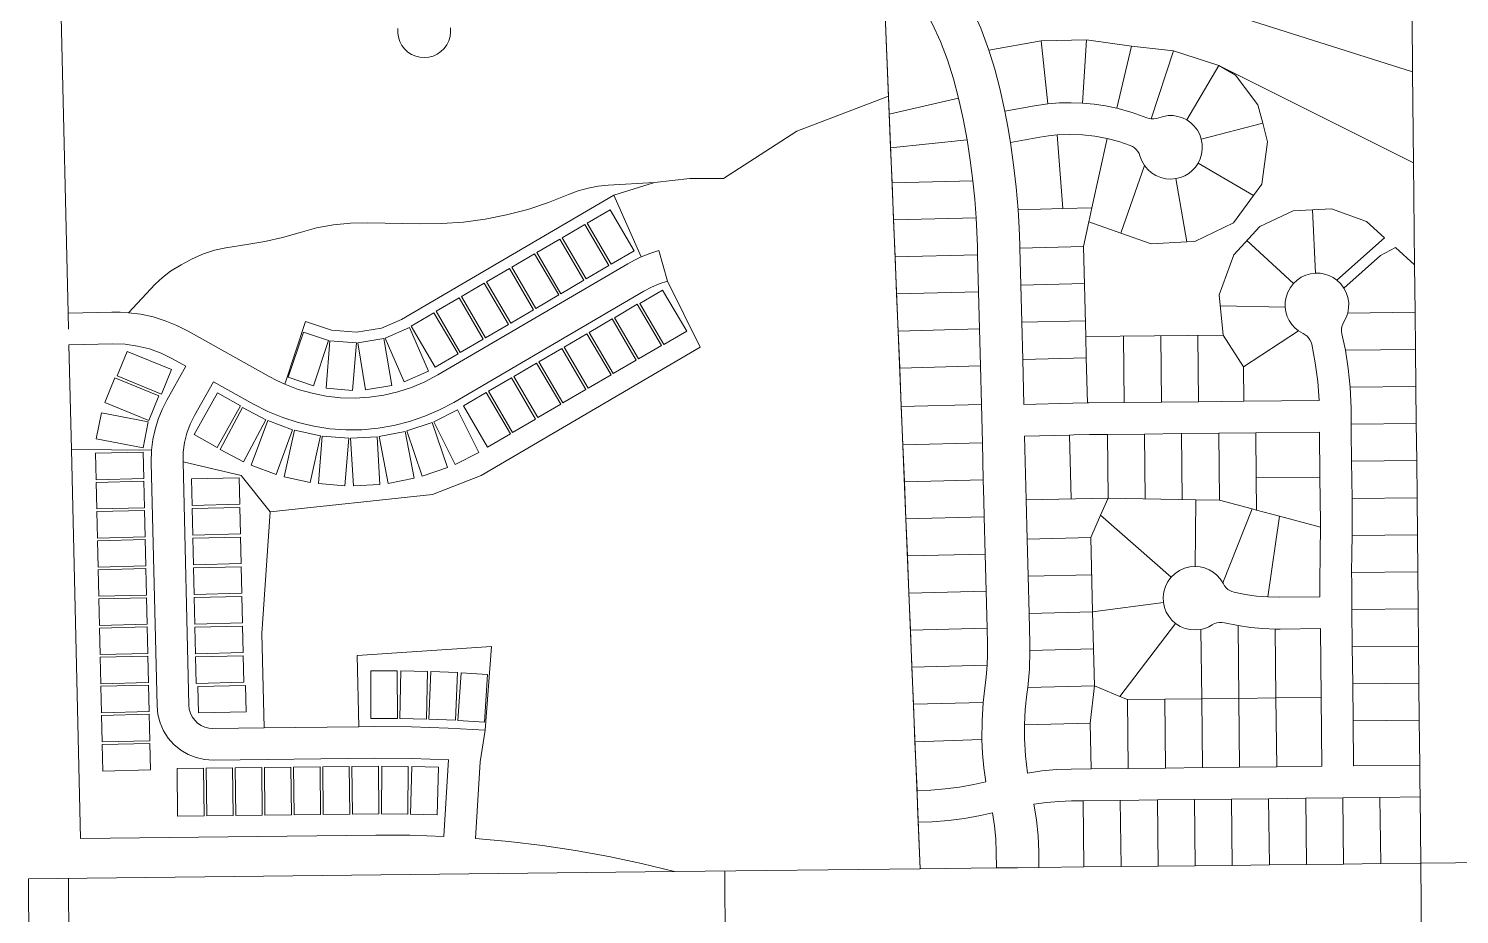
# Model space of a CAD drawing. Header units: feet. Extents: x 865220 to 2841409, y -2240498 to 948907.
# Drawn here: x 2828262 to 2830961, y 941881 to 943553 of the extents above; entities that cross this region are included whole.
import ezdxf

# ---------------------------------------------------------------- set-up
doc = ezdxf.new("R2010")
doc.units = ezdxf.units.FT
doc.header["$LTSCALE"] = 0.015
doc.header["$MEASUREMENT"] = 0
doc.layers.add('Dakota County Parcels', color=7, linetype='Continuous')

msp = doc.modelspace()

# ---------------------------------------------------------------- linework, layer by layer
at = {"layer": 'Dakota County Parcels', "lineweight": 5}
for p, q in [((2830873.3, 943471.4), (2830341.1, 943640.4)), ((2829885.8, 943391.9), (2829877.5, 943594.5)), ((2829884.4, 943425.6), (2829877.5, 943594.5)), ((2828323.5, 943575.8), (2828336.8, 943016)), ((2830872.2, 943574.1), (2830873.3, 943471.4)), ((2830172.2, 943530.3), (2830074, 943512.7)), ((2830258.1, 943532.3), (2830172.2, 943530.3)), ((2830172.2, 943530.3), (2830185.3, 943411)), ((2830258.1, 943532.3), (2830250.7, 943412.6)), ((2830343.1, 943519.8), (2830258.1, 943532.3)), ((2830343.1, 943519.8), (2830315.5, 943403)), ((2830422.4, 943511.3), (2830343.1, 943519.8)), ((2830422.4, 943511.3), (2830380.2, 943382.9)), ((2830507.9, 943483.6), (2830422.4, 943511.3)), ((2830507.9, 943483.6), (2830447, 943380.7)), ((2830539.4, 943465), (2830507.9, 943483.6)), ((2830875.1, 943299.7), (2830507.9, 943483.6)), ((2830581.3, 943409.6), (2830539.4, 943465)), ((2830873.3, 943471.4), (2830875.1, 943299.7)), ((2830103.9, 943397.3), (2830094.7, 943440.1)), ((2829944.2, 941967.4), (2829884.4, 943425.6)), ((2829885.8, 943391.9), (2830016.7, 943422.2)), ((2830103.9, 943397.3), (2830159.6, 943407.3)), ((2830185.3, 943411), (2830159.6, 943407.3)), ((2830590.4, 943374.6), (2830581.3, 943409.6)), ((2829888.4, 943328), (2829885.8, 943391.9)), ((2830109.5, 943367.8), (2830103.9, 943397.3)), ((2829573.4, 943270), (2829711.5, 943359.9)), ((2830114.4, 943338.3), (2830109.5, 943367.8)), ((2830213.3, 943213.4), (2830202.8, 943352.4)), ((2830590.4, 943374.6), (2830474.6, 943344.3)), ((2830599.6, 943339.6), (2830590.4, 943374.6)), ((2829888.4, 943328), (2830032.6, 943343.2)), ((2829891.1, 943262.2), (2829888.4, 943328)), ((2830114.4, 943338.3), (2830170.2, 943348.2)), ((2830268.2, 943214.8), (2830297, 943345.7)), ((2830588.7, 943259.3), (2830599.6, 943339.6)), ((2830573.3, 943238.2), (2830468.4, 943299)), ((2830875.1, 943299.7), (2830877.1, 943107.5)), ((2830322.7, 943167.2), (2830367.4, 943294.7)), ((2829355.6, 943257.8), (2829443, 943262.8)), ((2829366.4, 943238.8), (2829443, 943262.8)), ((2829443, 943262.8), (2829509.6, 943270)), ((2829509.6, 943270), (2829573.4, 943270)), ((2829891.1, 943262.2), (2830043.6, 943266.1)), ((2829894, 943192.3), (2829891.1, 943262.2)), ((2830447, 943150.7), (2830426.6, 943270)), ((2830573.3, 943238.2), (2830588.7, 943259.3)), ((2828965.7, 943004.4), (2829366.4, 943238.8)), ((2829417.9, 943122.3), (2829366.4, 943238.8)), ((2830535.4, 943186.3), (2830573.3, 943238.2)), ((2829316, 943186.1), (2829359.2, 943211.4)), ((2829359.2, 943211.4), (2829404.6, 943133.7)), ((2829894, 943192.3), (2830049.8, 943196.2)), ((2829896.8, 943122.3), (2829894, 943192.3)), ((2830052.2, 943142.5), (2830049.8, 943196.2)), ((2830128.9, 943211.3), (2830213.3, 943213.4)), ((2830213.3, 943213.4), (2830268.2, 943214.8)), ((2830268.2, 943214.8), (2830262.4, 943188.3)), ((2830584.8, 943179.7), (2830648.2, 943209.4)), ((2830648.2, 943209.4), (2830720.5, 943212.9)), ((2830684.3, 943211.1), (2830690, 943091.5)), ((2830720.5, 943212.9), (2830786.4, 943189.3)), ((2830786.4, 943189.3), (2830820.4, 943158.6)), ((2828901.7, 943186.6), (2829000.7, 943184.6)), ((2829268.6, 943158.4), (2829311.7, 943183.6)), ((2829311.7, 943183.6), (2829357.1, 943105.9)), ((2829316, 943186.1), (2829361.5, 943108.5)), ((2830262.4, 943188.3), (2830252.2, 943141.9)), ((2830262.4, 943188.3), (2830322.7, 943167.2)), ((2830322.7, 943167.2), (2830379.9, 943147.1)), ((2830462.2, 943151.5), (2830535.4, 943186.3)), ((2830535.9, 943126.4), (2830584.8, 943179.7)), ((2828634, 943139.3), (2828674.1, 943145.4)), ((2829221.1, 943130.6), (2829264.2, 943155.9)), ((2829264.2, 943155.9), (2829309.7, 943078.2)), ((2829268.6, 943158.4), (2829314, 943080.7)), ((2830052.6, 943126.3), (2830052.2, 943142.5)), ((2830132.3, 943138.8), (2830132.1, 943144.5)), ((2830252.2, 943141.9), (2830132.3, 943138.8)), ((2830134, 943068.9), (2830132.3, 943138.8)), ((2830252.2, 943141.9), (2830256.5, 942971.8)), ((2830379.9, 943147.1), (2830447, 943150.7)), ((2830447, 943150.7), (2830462.2, 943151.5)), ((2830560.4, 943153.1), (2830648.6, 943072.2)), ((2830820.4, 943158.6), (2830730.4, 943078.4)), ((2830840.9, 943140.1), (2830812.8, 943125.1)), ((2830877.1, 943107.5), (2830840.9, 943140.1)), ((2829033.9, 942899.5), (2829392.4, 943109.2)), ((2829173.6, 943102.9), (2829216.8, 943128.1)), ((2829216.8, 943128.1), (2829262.2, 943050.4)), ((2829221.1, 943130.6), (2829266.5, 943052.9)), ((2829361.5, 943108.5), (2829404.6, 943133.7)), ((2829459.2, 943105.4), (2829450.9, 943134.2)), ((2829896.8, 943122.3), (2830052.6, 943126.3)), ((2829899.7, 943052.4), (2829896.8, 943122.3)), ((2830054.3, 943056.3), (2830052.6, 943126.3)), ((2830508.2, 943051), (2830535.9, 943126.4)), ((2830812.8, 943125.1), (2830743.7, 943063.5)), ((2829126.1, 943075.1), (2829169.3, 943100.3)), ((2829169.3, 943100.3), (2829214.7, 943022.6)), ((2829173.6, 943102.9), (2829219.1, 943025.2)), ((2829314, 943080.7), (2829357.1, 943105.9)), ((2829467.4, 943076.5), (2829459.2, 943105.4)), ((2830877.1, 943107.5), (2830878, 943017.7)), ((2828500.9, 943070.7), (2828450.7, 943017)), ((2829064.2, 942847.7), (2829422.7, 943057.4)), ((2829078.7, 943047.3), (2829121.8, 943072.6)), ((2829121.8, 943072.6), (2829167.3, 942994.9)), ((2829126.1, 943075.1), (2829171.6, 942997.4)), ((2829266.5, 943052.9), (2829309.7, 943078.2)), ((2829458.3, 943059.7), (2829415.1, 943034.5)), ((2829503.7, 942982.1), (2829458.3, 943059.7)), ((2829529.1, 942951.7), (2829467.4, 943076.5)), ((2829899.7, 943052.4), (2830054.3, 943056.3)), ((2830056.1, 942986.3), (2830054.3, 943056.3)), ((2830254, 943071.9), (2830134, 943068.9)), ((2830135.8, 942998.9), (2830134, 943068.9)), ((2829031.2, 943019.6), (2829074.4, 943044.8)), ((2829074.4, 943044.8), (2829119.8, 942967.1)), ((2829078.7, 943047.3), (2829124.1, 942969.6)), ((2829219.1, 943025.2), (2829262.2, 943050.4)), ((2829410.4, 943032.8), (2829367.3, 943007.6)), ((2829455.9, 942955.2), (2829410.4, 943032.8)), ((2829415.1, 943034.5), (2829460.6, 942956.8)), ((2829902.6, 942982.4), (2829899.7, 943052.4)), ((2830515.7, 942974.5), (2830508.2, 943051)), ((2830510.3, 943030.2), (2830633, 943027.3)), ((2828336.8, 943016), (2828419.4, 943018)), ((2828336.8, 943016), (2828337.5, 942986.1)), ((2828928, 942988), (2828965.7, 943004.4)), ((2828983.7, 942991.8), (2829026.9, 943017)), ((2829026.9, 943017), (2829072.3, 942939.4)), ((2829031.2, 943019.6), (2829076.6, 942941.9)), ((2829171.6, 942997.4), (2829214.7, 943022.6)), ((2829363, 943005.1), (2829319.8, 942979.8)), ((2829363, 943005.1), (2829408.4, 942927.4)), ((2829367.3, 943007.6), (2829412.7, 942929.9)), ((2830255.8, 943001.9), (2830135.8, 942998.9)), ((2830750.9, 943016.4), (2830878, 943017.7)), ((2830878, 943017.7), (2830878.7, 942947.7)), ((2828562.9, 942982.4), (2828716, 942896.6)), ((2828745.2, 942882.1), (2828784.7, 943000.2)), ((2828752.1, 942895.1), (2828780.6, 942980.4)), ((2828780.6, 942980.4), (2828828.1, 942964.5)), ((2828784.7, 943000.2), (2828833.3, 942983.9)), ((2828833.3, 942983.9), (2828880.9, 942980.1)), ((2828880.9, 942980.1), (2828928, 942988)), ((2828935, 942969.2), (2828980.8, 942989.2)), ((2828980.8, 942989.2), (2829016.7, 942906.7)), ((2829029.2, 942914.1), (2828983.7, 942991.8)), ((2829124.1, 942969.6), (2829167.3, 942994.9)), ((2829315.5, 942977.3), (2829272.3, 942952.1)), ((2829315.5, 942977.3), (2829360.9, 942899.6)), ((2829319.8, 942979.8), (2829365.2, 942902.1)), ((2829460.6, 942956.8), (2829503.7, 942982.1)), ((2829902.6, 942982.4), (2830056.1, 942986.3)), ((2829905.5, 942912.5), (2829902.6, 942982.4)), ((2830057.9, 942916.4), (2830056.1, 942986.3)), ((2830137.6, 942928.9), (2830135.8, 942998.9)), ((2830256.5, 942971.8), (2830515.7, 942974.5)), ((2830398, 942973.2), (2830399.3, 942848.3)), ((2830468, 942974), (2830469.3, 942849)), ((2830554.1, 942914.5), (2830515.7, 942974.5)), ((2830554.1, 942914.5), (2830658.1, 942982.7)), ((2830658.1, 942982.7), (2830666.7, 942977.6)), ((2830746.4, 942946.3), (2830739.8, 942977.2)), ((2828338.2, 942956.1), (2828420.8, 942958)), ((2828338.2, 942956.1), (2828342.9, 942758.6)), ((2828828.1, 942964.5), (2828799.5, 942879.2)), ((2828823.6, 942874.3), (2828830.6, 942964)), ((2828830.6, 942964), (2828880.5, 942960.1)), ((2828880.5, 942960.1), (2828873.4, 942870.4)), ((2828883.1, 942960.2), (2828932.4, 942968.5)), ((2828898, 942871.5), (2828883.1, 942960.2)), ((2828932.4, 942968.5), (2828947.3, 942879.7)), ((2828970.9, 942886.7), (2828935, 942969.2)), ((2829076.6, 942941.9), (2829119.8, 942967.1)), ((2829115.9, 942710), (2829529.1, 942951.7)), ((2829268, 942949.5), (2829224.9, 942924.3)), ((2829268, 942949.5), (2829313.4, 942871.9)), ((2829272.3, 942952.1), (2829317.8, 942874.4)), ((2829412.7, 942929.9), (2829455.9, 942955.2)), ((2830256.5, 942971.8), (2830257.5, 942932)), ((2830328, 942972.5), (2830329.3, 942847.5)), ((2830746.4, 942946.3), (2830878.7, 942947.7)), ((2830878.7, 942947.7), (2830879.4, 942877.7)), ((2828448.3, 942943.9), (2828429.4, 942897.6)), ((2828531.6, 942909.8), (2828448.3, 942943.9)), ((2828533.5, 942930), (2828558.6, 942915.9)), ((2829072.3, 942939.4), (2829029.2, 942914.1)), ((2829220.5, 942921.8), (2829177.4, 942896.5)), ((2829220.5, 942921.8), (2829266, 942844.1)), ((2829224.9, 942924.3), (2829270.3, 942846.6)), ((2829365.2, 942902.1), (2829408.4, 942927.4)), ((2830257.5, 942932), (2830137.6, 942928.9)), ((2830139.7, 942844), (2830137.6, 942928.9)), ((2830257.5, 942932), (2830259.7, 942846.8)), ((2828424.7, 942894.1), (2828405.8, 942847.8)), ((2828508, 942860), (2828424.7, 942894.1)), ((2828429.4, 942897.6), (2828512.7, 942863.5)), ((2828512.7, 942863.5), (2828531.6, 942909.8)), ((2828558.6, 942915.9), (2828522.8, 942852)), ((2828799.5, 942879.2), (2828752.1, 942895.1)), ((2829016.7, 942906.7), (2828970.9, 942886.7)), ((2829173.1, 942894), (2829129.9, 942868.8)), ((2829173.1, 942894), (2829218.5, 942816.3)), ((2829177.4, 942896.5), (2829222.8, 942818.9)), ((2829317.8, 942874.4), (2829360.9, 942899.6)), ((2829905.5, 942912.5), (2830057.9, 942916.4)), ((2829908.4, 942840.1), (2829905.5, 942912.5)), ((2830059.7, 942843.9), (2830057.9, 942916.4)), ((2830554.7, 942849.9), (2830554.1, 942914.5)), ((2828618.2, 942865.5), (2828574.2, 942787)), ((2828611, 942886.6), (2828575.1, 942822.7)), ((2828611, 942886.6), (2828686.6, 942844.2)), ((2828661.8, 942841), (2828618.2, 942865.5)), ((2828873.4, 942870.4), (2828823.6, 942874.3)), ((2828947.3, 942879.7), (2828898, 942871.5)), ((2829125.6, 942866.2), (2829082.4, 942841)), ((2829125.6, 942866.2), (2829171, 942788.6)), ((2829129.9, 942868.8), (2829175.3, 942791.1)), ((2829270.3, 942846.6), (2829313.4, 942871.9)), ((2830755.5, 942876.4), (2830879.4, 942877.7)), ((2830757.1, 942837), (2830755.5, 942876.4)), ((2830879.4, 942877.7), (2830880.2, 942807.7)), ((2828405.8, 942847.8), (2828489.1, 942813.7)), ((2828489.1, 942813.7), (2828508, 942860)), ((2828617.8, 942762.5), (2828661.8, 942841)), ((2828665.7, 942838.3), (2828623.6, 942758.7)), ((2828709.9, 942814.9), (2828665.7, 942838.3)), ((2829082.4, 942841), (2829127.9, 942763.3)), ((2829222.8, 942818.9), (2829266, 942844.1)), ((2829908.4, 942840.1), (2830059.7, 942843.9)), ((2829911.4, 942767.6), (2829908.4, 942840.1)), ((2830061.5, 942771.4), (2830059.7, 942843.9)), ((2830139.7, 942844), (2830232.4, 942846.3)), ((2830259.7, 942846.8), (2830232.4, 942846.3)), ((2830262.7, 942846.8), (2830259.7, 942846.8)), ((2830262.7, 942846.8), (2830329.3, 942847.5)), ((2830329.3, 942847.5), (2830399.3, 942848.3)), ((2830399.3, 942848.3), (2830469.3, 942849)), ((2830469.3, 942849), (2830554.7, 942849.9)), ((2830554.7, 942849.9), (2830696.8, 942851.3)), ((2828399.4, 942828), (2828389.8, 942778.9)), ((2828487.7, 942810.8), (2828399.4, 942828)), ((2828667.8, 942735.3), (2828709.9, 942814.9)), ((2828713.3, 942813.4), (2828682.3, 942728.9)), ((2828760.2, 942796.2), (2828713.3, 942813.4)), ((2829026.6, 942811.2), (2829071.3, 942833.6)), ((2829071.3, 942833.6), (2829111.5, 942753.1)), ((2829175.3, 942791.1), (2829218.5, 942816.3)), ((2830757.4, 942806.5), (2830757.1, 942837)), ((2828478.2, 942761.7), (2828487.7, 942810.8)), ((2828574.2, 942787), (2828617.8, 942762.5)), ((2828729.3, 942711.7), (2828760.2, 942796.2)), ((2828763.7, 942795.2), (2828744.5, 942707.3)), ((2828812.6, 942784.5), (2828763.7, 942795.2)), ((2828793.4, 942696.6), (2828812.6, 942784.5)), ((2828972.3, 942792.8), (2828923.3, 942783.3)), ((2828989.5, 942704.5), (2828972.3, 942792.8)), ((2829023.2, 942809.8), (2828975.9, 942793.7)), ((2828975.9, 942793.7), (2829004.8, 942708.5)), ((2829052.2, 942724.6), (2829023.2, 942809.8)), ((2829066.8, 942730.7), (2829026.6, 942811.2)), ((2829127.9, 942763.3), (2829171, 942788.6)), ((2830141.2, 942784), (2830226.2, 942786.1)), ((2830226.2, 942786.1), (2830233.9, 942786.3)), ((2830226.2, 942786.1), (2830229.3, 942665.8)), ((2830263.4, 942786.9), (2830233.9, 942786.3)), ((2830263.4, 942786.9), (2830297.5, 942787.2)), ((2830297.5, 942787.2), (2830367.5, 942787.9)), ((2830298.7, 942667.2), (2830297.5, 942787.2)), ((2830367.5, 942787.9), (2830437.4, 942788.7)), ((2830368.7, 942665.8), (2830367.5, 942787.9)), ((2830437.4, 942788.7), (2830507.5, 942789.4)), ((2830438.7, 942664.4), (2830437.4, 942788.7)), ((2830507.5, 942789.4), (2830577.4, 942790.1)), ((2830508.8, 942663), (2830507.5, 942789.4)), ((2830697.6, 942791.4), (2830577.4, 942790.1)), ((2830577.4, 942790.1), (2830578.3, 942705.1)), ((2830698.5, 942706.4), (2830697.6, 942791.4)), ((2830880.2, 942807.7), (2830757.4, 942806.5)), ((2830757.4, 942806.5), (2830757.6, 942792)), ((2830758.1, 942736.5), (2830757.6, 942792)), ((2830880.2, 942807.7), (2830880.9, 942737.8)), ((2828342.9, 942758.6), (2828360.3, 942024.7)), ((2828389.8, 942778.9), (2828478.2, 942761.7)), ((2828494.2, 942757.7), (2828493.5, 942734.1)), ((2828623.6, 942758.7), (2828667.8, 942735.3)), ((2828816.2, 942784), (2828809.1, 942694.3)), ((2828866, 942780), (2828816.2, 942784)), ((2828858.9, 942690.3), (2828866, 942780)), ((2828919.6, 942782.8), (2828869.7, 942780)), ((2828869.7, 942780), (2828874.8, 942690.1)), ((2828924.7, 942693), (2828919.6, 942782.8)), ((2828923.3, 942783.3), (2828940.4, 942694.9)), ((2830061.5, 942771.4), (2829911.4, 942767.6)), ((2829911.4, 942767.6), (2829914.3, 942697.7)), ((2830063.3, 942701.5), (2830061.5, 942771.4)), ((2828388.1, 942751.7), (2828478, 942753.8)), ((2828389.3, 942701.7), (2828388.1, 942751.7)), ((2828478, 942753.8), (2828479.2, 942703.8)), ((2828493.5, 942734.1), (2828504.4, 942274.9)), ((2828564.4, 942276.4), (2828553.5, 942735.5)), ((2828553.5, 942735.5), (2828663.3, 942709.5)), ((2829111.5, 942753.1), (2829066.8, 942730.7)), ((2830880.9, 942737.8), (2830758.1, 942736.5)), ((2830758.9, 942666.5), (2830758.1, 942736.5)), ((2830880.9, 942737.8), (2830881.6, 942667.8)), ((2828479.2, 942703.8), (2828389.3, 942701.7)), ((2828569.3, 942703.2), (2828659.2, 942705.4)), ((2828659.2, 942705.4), (2828660.4, 942655.4)), ((2828663.3, 942709.5), (2828717.7, 942641.4)), ((2828682.3, 942728.9), (2828729.3, 942711.7)), ((2828744.5, 942707.3), (2828793.4, 942696.6)), ((2828940.4, 942694.9), (2828989.5, 942704.5)), ((2829004.8, 942708.5), (2829052.2, 942724.6)), ((2829024.4, 942674), (2829115.9, 942710)), ((2830698.5, 942706.4), (2830578.3, 942705.1)), ((2830578.3, 942705.1), (2830578.9, 942644.3)), ((2830699.3, 942621.9), (2830698.5, 942706.4)), ((2828479.3, 942698.8), (2828389.4, 942696.7)), ((2828390.6, 942646.7), (2828389.4, 942696.7)), ((2828479.3, 942698.8), (2828480.5, 942648.8)), ((2828570.5, 942653.2), (2828569.3, 942703.2)), ((2828809.1, 942694.3), (2828858.9, 942690.3)), ((2828874.8, 942690.1), (2828924.7, 942693)), ((2830063.3, 942701.5), (2829914.3, 942697.7)), ((2829914.3, 942697.7), (2829917.1, 942627.7)), ((2830064.3, 942662.4), (2830063.3, 942701.5)), ((2828660.4, 942655.4), (2828570.5, 942653.2)), ((2828660.6, 942649.4), (2828570.6, 942647.2)), ((2828660.6, 942649.4), (2828661.7, 942599.4)), ((2828717.7, 942641.4), (2829024.4, 942674)), ((2830065.1, 942631.5), (2830064.3, 942662.4)), ((2830298.7, 942667.2), (2830144.3, 942664)), ((2830146.2, 942589.4), (2830144.3, 942664)), ((2830298.7, 942667.2), (2830284.6, 942635)), ((2830464.5, 942663.9), (2830298.7, 942667.2)), ((2830464.5, 942663.9), (2830463.2, 942538.1)), ((2830508.7, 942663.1), (2830464.5, 942663.9)), ((2830570.5, 942646.6), (2830508.7, 942663.1)), ((2830881.6, 942667.8), (2830758.9, 942666.5)), ((2830759.3, 942622.6), (2830758.9, 942666.5)), ((2830881.6, 942667.8), (2830882.3, 942597.8)), ((2828480.5, 942648.8), (2828390.6, 942646.7)), ((2828480.7, 942643.9), (2828390.7, 942641.7)), ((2828391.9, 942591.7), (2828390.7, 942641.7)), ((2828480.7, 942643.9), (2828481.8, 942593.9)), ((2828571.8, 942597.3), (2828570.6, 942647.2)), ((2828701.9, 942411.4), (2828717.7, 942641.4)), ((2830065.1, 942631.5), (2829917.1, 942627.7)), ((2829917.1, 942627.7), (2829920, 942557.8)), ((2830066.9, 942561.5), (2830065.1, 942631.5)), ((2830284.6, 942635), (2830266.1, 942592.4)), ((2830284.6, 942635), (2830417.6, 942517.8)), ((2830570.5, 942646.6), (2830515, 942507.3)), ((2830578.9, 942644.3), (2830570.5, 942646.6)), ((2830578.9, 942644.3), (2830622.4, 942632.7)), ((2830622.4, 942632.7), (2830600.2, 942480.4)), ((2830622.4, 942632.7), (2830699.4, 942612.1)), ((2830759.4, 942596.5), (2830759.3, 942622.6)), ((2828661.7, 942599.4), (2828571.8, 942597.3)), ((2830698.8, 942565), (2830699.4, 942612.1)), ((2830699.4, 942612.1), (2830699.3, 942621.9)), ((2830758.8, 942563.3), (2830759.4, 942596.5)), ((2830882.3, 942597.8), (2830759.4, 942596.5)), ((2830882.3, 942597.8), (2830883, 942527.8)), ((2828481.8, 942593.9), (2828391.9, 942591.7)), ((2828482, 942588.9), (2828392, 942586.7)), ((2828393.2, 942536.8), (2828392, 942586.7)), ((2828482, 942588.9), (2828483.1, 942538.9)), ((2828661.9, 942593.4), (2828571.9, 942591.3)), ((2828573.1, 942541.3), (2828571.9, 942591.3)), ((2828661.9, 942593.4), (2828663.1, 942543.4)), ((2830266.1, 942592.4), (2830146.2, 942589.4)), ((2830147.9, 942519.4), (2830146.2, 942589.4)), ((2830266.1, 942592.4), (2830269.6, 942452.5)), ((2828663.1, 942543.4), (2828573.1, 942541.3)), ((2830066.9, 942561.5), (2829920, 942557.8)), ((2829920, 942557.8), (2829922.9, 942487.9)), ((2830068.6, 942491.5), (2830066.9, 942561.5)), ((2830698.8, 942565), (2830698.3, 942505.8)), ((2830758.8, 942563.3), (2830758.2, 942526.5)), ((2828483.1, 942538.9), (2828393.2, 942536.8)), ((2828483.3, 942533.9), (2828393.3, 942531.8)), ((2828394.5, 942481.8), (2828393.3, 942531.8)), ((2828483.3, 942533.9), (2828484.4, 942483.9)), ((2828663.2, 942537.4), (2828573.3, 942535.3)), ((2828574.4, 942485.3), (2828573.3, 942535.3)), ((2828663.2, 942537.4), (2828664.4, 942487.4)), ((2830267.9, 942522.5), (2830147.9, 942519.4)), ((2830149.7, 942449.5), (2830147.9, 942519.4)), ((2830883, 942527.8), (2830758.2, 942526.5)), ((2830758.2, 942526.5), (2830758.3, 942506.4)), ((2830883, 942527.8), (2830883.8, 942457.8)), ((2828664.4, 942487.4), (2828574.4, 942485.3)), ((2830068.6, 942491.5), (2829922.9, 942487.9)), ((2829922.9, 942487.9), (2829925.8, 942417.9)), ((2830070.4, 942421.6), (2830068.6, 942491.5)), ((2830516.2, 942505), (2830515, 942507.3)), ((2830698.5, 942480.8), (2830698.3, 942505.8)), ((2830758.8, 942456.5), (2830758.3, 942506.4)), ((2828484.4, 942483.9), (2828394.5, 942481.8)), ((2828484.6, 942478.9), (2828394.6, 942476.8)), ((2828395.8, 942426.8), (2828394.6, 942476.8)), ((2828484.6, 942478.9), (2828485.8, 942428.9)), ((2828664.5, 942481.4), (2828574.6, 942479.3)), ((2828575.8, 942429.3), (2828574.6, 942479.3)), ((2828664.5, 942481.4), (2828665.7, 942431.5)), ((2830269.6, 942452.5), (2830403.2, 942469.7)), ((2830600.2, 942480.4), (2830622.8, 942479.9)), ((2830698.5, 942480.8), (2830622.8, 942479.9)), ((2830269.6, 942452.5), (2830149.7, 942449.5)), ((2830151.1, 942393.3), (2830149.7, 942449.5)), ((2830269.6, 942452.5), (2830273.2, 942312.6)), ((2830883.8, 942457.8), (2830758.8, 942456.5)), ((2830759.5, 942386.5), (2830758.8, 942456.5)), ((2830883.8, 942457.8), (2830884.5, 942387.8)), ((2828485.8, 942428.9), (2828395.8, 942426.8)), ((2828485.9, 942423.9), (2828395.9, 942421.8)), ((2828397.1, 942371.8), (2828395.9, 942421.8)), ((2828485.9, 942423.9), (2828487.1, 942374)), ((2828665.7, 942431.5), (2828575.8, 942429.3)), ((2828665.9, 942425.5), (2828575.9, 942423.3)), ((2828577.1, 942373.3), (2828575.9, 942423.3)), ((2828665.9, 942425.5), (2828667.1, 942375.5)), ((2828701.9, 942411.4), (2828706.6, 942233.5)), ((2830070.4, 942421.6), (2829925.8, 942417.9)), ((2829925.8, 942417.9), (2829928.6, 942348)), ((2830071.2, 942391.2), (2830070.4, 942421.6)), ((2830320.8, 942292.8), (2830426.1, 942430.5)), ((2830475.4, 942288.3), (2830474, 942419.2)), ((2830518.3, 942431.8), (2830543.9, 942426.5)), ((2830545.4, 942289.1), (2830543.9, 942426.5)), ((2830615.4, 942289.8), (2830614, 942419.9)), ((2830614, 942419.9), (2830623.5, 942419.9)), ((2830699.2, 942420.8), (2830623.5, 942419.9)), ((2830700.5, 942290.8), (2830699.2, 942420.8)), ((2828882.2, 942369.8), (2829135.5, 942387)), ((2829135.5, 942387), (2829123.2, 942228.9)), ((2830151.3, 942379.5), (2830151.1, 942393.3)), ((2830271.4, 942382.5), (2830151.3, 942379.5)), ((2830884.5, 942387.8), (2830759.5, 942386.5)), ((2830760.2, 942316.5), (2830759.5, 942386.5)), ((2830884.5, 942387.8), (2830885.2, 942317.8)), ((2828487.1, 942374), (2828397.1, 942371.8)), ((2828487.2, 942369), (2828397.2, 942366.8)), ((2828398.4, 942316.8), (2828397.2, 942366.8)), ((2828487.2, 942369), (2828488.4, 942319)), ((2828667.1, 942375.5), (2828577.1, 942373.3)), ((2828667.2, 942369.5), (2828577.2, 942367.3)), ((2828578.4, 942317.4), (2828577.2, 942367.3)), ((2828667.2, 942369.5), (2828668.4, 942319.5)), ((2828885.4, 942235.5), (2828882.2, 942369.8)), ((2828907.6, 942340.9), (2828957.5, 942341.1)), ((2828907.9, 942250.9), (2828907.6, 942340.9)), ((2828957.5, 942341.1), (2828957.9, 942251.1)), ((2828962.6, 942251), (2828964.4, 942341)), ((2828964.4, 942341), (2829014.4, 942340)), ((2829014.4, 942340), (2829012.6, 942250)), ((2829017.4, 942249.9), (2829021.2, 942339.8)), ((2829021.2, 942339.8), (2829071.2, 942337.7)), ((2829071.2, 942337.7), (2829067.3, 942247.8)), ((2829072.1, 942247.5), (2829078, 942337.3)), ((2829078, 942337.3), (2829127.9, 942334)), ((2829127.9, 942334), (2829122, 942244.2)), ((2830070.6, 942351.6), (2829928.6, 942348)), ((2829928.6, 942348), (2829931.5, 942278)), ((2828488.4, 942319), (2828398.4, 942316.8)), ((2828488.5, 942314), (2828398.5, 942311.8)), ((2828399.7, 942261.9), (2828398.5, 942311.8)), ((2828488.5, 942314), (2828489.7, 942264)), ((2828668.4, 942319.5), (2828578.4, 942317.4)), ((2828671.4, 942313.6), (2828581.4, 942311.4)), ((2828581.4, 942311.4), (2828582.6, 942261.5)), ((2828672.6, 942263.6), (2828671.4, 942313.6)), ((2830066.3, 942308.1), (2830063.2, 942281.4)), ((2830145.5, 942296.8), (2830147.2, 942309.4)), ((2830273.2, 942312.6), (2830147.2, 942309.4)), ((2830273.2, 942312.6), (2830265, 942242.3)), ((2830273.2, 942312.6), (2830320.8, 942292.8)), ((2830885.2, 942317.8), (2830760.2, 942316.5)), ((2830761, 942246.5), (2830760.2, 942316.5)), ((2830885.2, 942317.8), (2830885.9, 942247.8)), ((2830063.2, 942281.4), (2829931.5, 942278)), ((2829931.5, 942278), (2829934.4, 942206.9)), ((2830320.8, 942292.8), (2830335.5, 942286.7)), ((2830335.5, 942286.7), (2830405.5, 942287.5)), ((2830336.9, 942156.7), (2830335.5, 942286.7)), ((2830405.5, 942287.5), (2830475.4, 942288.3)), ((2830406.9, 942157.5), (2830405.5, 942287.5)), ((2830475.4, 942288.3), (2830545.4, 942289.1)), ((2830476.9, 942158.3), (2830475.4, 942288.3)), ((2830545.4, 942289.1), (2830615.4, 942289.8)), ((2830546.9, 942159.1), (2830545.4, 942289.1)), ((2830615.4, 942289.8), (2830700.5, 942290.8)), ((2830616.9, 942159.9), (2830615.4, 942289.8)), ((2830701.9, 942160.8), (2830700.5, 942290.8)), ((2828489.7, 942264), (2828399.7, 942261.9)), ((2828489.8, 942259), (2828399.8, 942256.9)), ((2828401, 942206.9), (2828399.8, 942256.9)), ((2828489.8, 942259), (2828491, 942209)), ((2828582.6, 942261.5), (2828672.6, 942263.6)), ((2828957.9, 942251.1), (2828907.9, 942250.9)), ((2829012.6, 942250), (2828962.6, 942251)), ((2829067.3, 942247.8), (2829017.4, 942249.9)), ((2829122, 942244.2), (2829072.1, 942247.5)), ((2830885.9, 942247.8), (2830761, 942246.5)), ((2830761.8, 942161.5), (2830761, 942246.5)), ((2830885.9, 942247.8), (2830886.8, 942162.9)), ((2828609.9, 942232.4), (2828706.6, 942233.5)), ((2828706.6, 942233.5), (2828885.4, 942235.5)), ((2828885.4, 942235.5), (2828914.6, 942235.9)), ((2829123.2, 942228.9), (2829114.3, 942169.4)), ((2830265, 942242.3), (2830140.7, 942239.2)), ((2830140.7, 942239.2), (2830140.7, 942213.6)), ((2830265, 942242.3), (2830267.1, 942156)), ((2828491, 942209), (2828401, 942206.9)), ((2828491.1, 942204), (2828401.1, 942201.9)), ((2828402.3, 942151.9), (2828401.1, 942201.9)), ((2828491.1, 942204), (2828492.3, 942154)), ((2829934.4, 942206.9), (2830060.7, 942211.6)), ((2829938.2, 942115), (2829934.4, 942206.9)), ((2828610.6, 942172.5), (2828915.3, 942175.9)), ((2829114.3, 942169.4), (2829105.2, 942024.7)), ((2828492.3, 942154), (2828402.3, 942151.9)), ((2828542.1, 942156.7), (2828592.1, 942157.3)), ((2828543.1, 942066.7), (2828542.1, 942156.7)), ((2828592.1, 942157.3), (2828593.1, 942067.3)), ((2828597.1, 942157.3), (2828647, 942157.9)), ((2828597.1, 942157.3), (2828598.1, 942067.3)), ((2828647, 942157.9), (2828648, 942067.9)), ((2828652, 942157.9), (2828702, 942158.5)), ((2828652, 942157.9), (2828653, 942067.9)), ((2828702, 942158.5), (2828703, 942068.5)), ((2828707, 942158.5), (2828757, 942159.1)), ((2828707, 942158.5), (2828708, 942068.6)), ((2828757, 942159.1), (2828758, 942069.1)), ((2828762, 942159.2), (2828812, 942159.7)), ((2828762, 942159.2), (2828763, 942069.2)), ((2828812, 942159.7), (2828813, 942069.7)), ((2828817, 942159.8), (2828867, 942160.3)), ((2828817, 942159.8), (2828818, 942069.8)), ((2828867, 942160.3), (2828868, 942070.3)), ((2828872, 942160.4), (2828922, 942160.9)), ((2828872, 942160.4), (2828873, 942070.4)), ((2828922, 942160.9), (2828923, 942071)), ((2828927.8, 942071), (2828928.3, 942160.9)), ((2828928.3, 942160.9), (2828978.3, 942160.7)), ((2828978.3, 942160.7), (2828977.8, 942070.7)), ((2828982.6, 942070.6), (2828985.3, 942160.5)), ((2828985.3, 942160.5), (2829035.3, 942159)), ((2829032.6, 942069.1), (2829035.3, 942159)), ((2830267.1, 942156), (2830229.2, 942155.5)), ((2830336.9, 942156.7), (2830267.1, 942156)), ((2830406.9, 942157.5), (2830336.9, 942156.7)), ((2830476.9, 942158.3), (2830406.9, 942157.5)), ((2830546.9, 942159.1), (2830476.9, 942158.3)), ((2830616.9, 942159.9), (2830546.9, 942159.1)), ((2830701.9, 942160.8), (2830616.9, 942159.9)), ((2830886.8, 942162.9), (2830761.8, 942161.5)), ((2830886.8, 942162.9), (2830887.1, 942132.9)), ((2829964.2, 942116.1), (2829938.2, 942115)), ((2829939.4, 942085.1), (2829938.2, 942115)), ((2830068.3, 942131.6), (2830045.5, 942126.6)), ((2830887.1, 942132.9), (2830887.4, 942102.9)), ((2829940.6, 942055.1), (2829939.4, 942085.1)), ((2830251.7, 942095.8), (2830229.9, 942095.6)), ((2830321.7, 942096.6), (2830251.7, 942095.8)), ((2830251.7, 942095.8), (2830253.1, 941970.8)), ((2830391.7, 942097.4), (2830321.7, 942096.6)), ((2830321.7, 942096.6), (2830323.1, 941971.6)), ((2830461.7, 942098.1), (2830391.7, 942097.4)), ((2830391.7, 942097.4), (2830393.1, 941972.4)), ((2830531.6, 942098.9), (2830461.7, 942098.1)), ((2830461.7, 942098.1), (2830463.1, 941973.2)), ((2830601.6, 942099.7), (2830531.6, 942098.9)), ((2830531.6, 942098.9), (2830533, 941973.9)), ((2830671.6, 942100.5), (2830601.6, 942099.7)), ((2830601.6, 942099.7), (2830603, 941974.7)), ((2830741.6, 942101.3), (2830671.6, 942100.5)), ((2830671.6, 942100.5), (2830673, 941975.5)), ((2830811.6, 942102), (2830741.6, 942101.3)), ((2830741.6, 942101.3), (2830743, 941976.3)), ((2830887.4, 942102.9), (2830811.6, 942102)), ((2830811.6, 942102), (2830813, 941977.1)), ((2830887.4, 942102.9), (2830888.7, 941977.9)), ((2828593.1, 942067.3), (2828543.1, 942066.7)), ((2828648, 942067.9), (2828598.1, 942067.3)), ((2828703, 942068.5), (2828653, 942067.9)), ((2828758, 942069.1), (2828708, 942068.6)), ((2828813, 942069.7), (2828763, 942069.2)), ((2828868, 942070.3), (2828818, 942069.8)), ((2828923, 942071), (2828873, 942070.4)), ((2828977.8, 942070.7), (2828927.8, 942071)), ((2828982.6, 942070.6), (2829032.6, 942069.1)), ((2829966.6, 942056.2), (2829940.6, 942055.1)), ((2830080.4, 942072.8), (2830058.3, 942068)), ((2828360.3, 942024.7), (2828916.9, 942030.9)), ((2829944.2, 941967.4), (2829940.6, 942055.1)), ((2830888.7, 941977.9), (2833459.9, 942006.6)), ((2830088.1, 941969), (2830087.8, 941999)), ((2830168.1, 941969.9), (2830167.8, 941999.9)), ((2830603, 941974.7), (2830533, 941973.9)), ((2830673, 941975.5), (2830603, 941974.7)), ((2830743, 941976.3), (2830673, 941975.5)), ((2830813, 941977.1), (2830743, 941976.3)), ((2830888.7, 941977.9), (2830813, 941977.1)), ((2830902.3, 940662.8), (2830888.7, 941977.9)), ((2828262.1, 941948.6), (2829480.4, 941962.2)), ((2828269.9, 940634.1), (2828262.1, 941948.6)), ((2828339.5, 941542.3), (2828337.1, 941949.4)), ((2829480.4, 941962.2), (2829944.2, 941967.4)), ((2829586.1, 940648.5), (2829575.4, 941963.2)), ((2830088.1, 941969), (2829944.2, 941967.4)), ((2830128.1, 941969.4), (2830088.1, 941969)), ((2830168.1, 941969.9), (2830128.1, 941969.4)), ((2830253.1, 941970.8), (2830168.1, 941969.9)), ((2830323.1, 941971.6), (2830253.1, 941970.8)), ((2830393.1, 941972.4), (2830323.1, 941971.6)), ((2830463.1, 941973.2), (2830393.1, 941972.4)), ((2830533, 941973.9), (2830463.1, 941973.2))]:
    msp.add_line(p, q, dxfattribs=at)
for points in [[(2830074, 943512.7), (2830058.5, 943553.9), (2830040.6, 943594.2), (2830020.4, 943633.3), (2829997.9, 943671.1)], [(2830016.7, 943422.2), (2830007.3, 943458.4), (2829995.8, 943494), (2829982.3, 943528.9), (2829966.9, 943562.9), (2829949.6, 943596.1), (2829930.4, 943628.2)], [(2828958.6, 943553.7), (2828958.5, 943545.2), (2828959.7, 943536.9), (2828962.3, 943528.9), (2828966.3, 943521.4), (2828971.4, 943514.7), (2828977.6, 943509), (2828984.6, 943504.4), (2828992.4, 943501), (2829000.5, 943499), (2829009, 943498.4), (2829017.3, 943499.2), (2829025.5, 943501.4), (2829033.1, 943505), (2829040.1, 943509.8), (2829046.1, 943515.6), (2829051.1, 943522.4), (2829054.8, 943530), (2829057.3, 943538.1), (2829058.3, 943546.4), (2829057.9, 943554.9)], [(2830094.7, 943440.1), (2830085.2, 943476.7), (2830074, 943512.7)], [(2829711.5, 943359.9), (2829884.4, 943425.6), (2829884.4, 943425.6)], [(2830032.6, 943343.2), (2830025.2, 943382.8), (2830016.7, 943422.2)], [(2830250.7, 943412.6), (2830228.9, 943413.3), (2830207.1, 943412.8), (2830185.3, 943411)], [(2830315.5, 943403), (2830294.1, 943407.4), (2830272.5, 943410.6), (2830250.7, 943412.6)], [(2830372, 943385), (2830344.1, 943395.1), (2830315.5, 943403)], [(2830372, 943385), (2830376, 943383.6), (2830380.2, 943382.9)], [(2830380.2, 943382.9), (2830385, 943382.8), (2830389.8, 943383.4), (2830394.4, 943384.9)], [(2830447, 943380.7), (2830438.9, 943384.8), (2830430.2, 943387.5), (2830421.2, 943388.9), (2830412.1, 943388.9), (2830403.1, 943387.6), (2830394.4, 943384.9)], [(2830474.6, 943344.3), (2830471.5, 943353.1), (2830467.1, 943361.4), (2830461.4, 943368.9), (2830454.7, 943375.4), (2830447, 943380.7)], [(2830202.8, 943352.4), (2830186.4, 943350.7), (2830170.2, 943348.2)], [(2830297, 943345.7), (2830273.7, 943349.9), (2830250.2, 943352.5), (2830226.5, 943353.3), (2830202.8, 943352.4)], [(2830043.6, 943266.1), (2830038.6, 943304.7), (2830032.6, 943343.2)], [(2830128.9, 943211.3), (2830125.3, 943253.7), (2830120.5, 943296.1), (2830114.4, 943338.3)], [(2830340.5, 943332.8), (2830319, 943340), (2830297, 943345.7)], [(2830358.8, 943312.9), (2830357.1, 943317.3), (2830354.9, 943321.4), (2830352, 943325), (2830348.6, 943328.2), (2830344.7, 943330.9), (2830340.5, 943332.8)], [(2830468.4, 943299), (2830472.5, 943307.5), (2830475.2, 943316.4), (2830476.4, 943325.7), (2830476.2, 943335.1), (2830474.6, 943344.3)], [(2830358.8, 943312.9), (2830362.3, 943303.4), (2830367.4, 943294.7)], [(2830426.6, 943270), (2830435.1, 943272.1), (2830443.2, 943275.4), (2830450.8, 943279.8), (2830457.6, 943285.3), (2830463.5, 943291.8), (2830468.4, 943299)], [(2830367.4, 943294.7), (2830373.6, 943287.2), (2830380.8, 943280.9), (2830389, 943275.8), (2830398, 943272), (2830407.4, 943269.8), (2830417, 943269.1), (2830426.6, 943270)], [(2829355.6, 943257.8), (2829336.5, 943255.8), (2829317.6, 943252.2), (2829299, 943246.9), (2829281, 943240)], [(2830049.8, 943196.2), (2830047.1, 943231.2), (2830043.6, 943266.1)], [(2829000.7, 943184.6), (2829041.9, 943185.1), (2829082.9, 943188), (2829123.6, 943193.5), (2829164, 943201.5), (2829203.8, 943211.9), (2829242.8, 943224.8), (2829281, 943240)], [(2830132.1, 943144.5), (2830130.9, 943177.9), (2830128.9, 943211.3)], [(2828674.1, 943145.4), (2828707.8, 943151.4), (2828741.2, 943159.1), (2828774.2, 943168.5)], [(2828901.7, 943186.6), (2828869.4, 943185.9), (2828837.2, 943182.7), (2828805.4, 943176.9), (2828774.2, 943168.5)], [(2828634, 943139.3), (2828612.7, 943134.8), (2828592.1, 943127.9)], [(2828592.1, 943127.9), (2828570.5, 943118.4), (2828549.7, 943107.4), (2828529.6, 943095.1)], [(2829417.9, 943122.3), (2829405, 943116.1), (2829392.4, 943109.2)], [(2829450.9, 943134.2), (2829434.2, 943128.8), (2829417.9, 943122.3)], [(2828529.6, 943095.1), (2828514.6, 943083.7), (2828500.9, 943070.7)], [(2830690, 943091.5), (2830680.7, 943090.4), (2830671.7, 943087.8), (2830663.2, 943083.8), (2830655.5, 943078.5), (2830648.6, 943072.2)], [(2830730.4, 943078.4), (2830723.2, 943083.3), (2830715.5, 943087.2), (2830707.2, 943089.9), (2830698.7, 943091.3), (2830690, 943091.5)], [(2829467.4, 943076.5), (2829452, 943071.4), (2829437.1, 943065), (2829422.7, 943057.4)], [(2830648.6, 943072.2), (2830642.6, 943064.4), (2830638, 943055.9), (2830634.8, 943046.6), (2830633.1, 943037), (2830633, 943027.3)], [(2830743.7, 943063.5), (2830737.6, 943071.5), (2830730.4, 943078.4)], [(2830750.9, 943016.4), (2830752.6, 943026), (2830752.7, 943035.8), (2830751.2, 943045.5), (2830748.2, 943054.8), (2830743.7, 943063.5)], [(2830633, 943027.3), (2830634.3, 943018.5), (2830636.8, 943010.1), (2830640.6, 943002.2), (2830645.4, 942994.8), (2830651.3, 942988.3), (2830658.1, 942982.7)], [(2828450.7, 943017), (2828435, 943017.9), (2828419.4, 943018)], [(2828562.9, 942982.4), (2828541.8, 942993), (2828519.8, 943001.9), (2828497.2, 943008.9), (2828474.1, 943013.9), (2828450.7, 943017)], [(2830743.7, 942999.7), (2830747.9, 943007.8), (2830750.9, 943016.4)], [(2830682.9, 942957.3), (2830681.6, 942961.6), (2830679.6, 942965.6), (2830677.1, 942969.3), (2830674.1, 942972.6), (2830670.6, 942975.4), (2830666.7, 942977.6)], [(2830743.7, 942999.7), (2830741.5, 942995.6), (2830740, 942991.2), (2830739.2, 942986.5), (2830739.2, 942981.9), (2830739.8, 942977.2)], [(2828533.5, 942930), (2828512.4, 942940.4), (2828490.4, 942948.5), (2828467.6, 942954.1), (2828444.3, 942957.3), (2828420.8, 942958)], [(2830696.8, 942851.3), (2830694.4, 942886.9), (2830689.7, 942922.3), (2830682.9, 942957.3)], [(2830755.5, 942876.4), (2830751.9, 942911.5), (2830746.4, 942946.3)], [(2828716, 942896.6), (2828730.4, 942889), (2828745.2, 942882.1)], [(2828745.2, 942882.1), (2828770.6, 942872.3), (2828796.9, 942864.8), (2828823.6, 942859.5), (2828850.7, 942856.5), (2828878, 942855.8), (2828905.2, 942857.4), (2828932.2, 942861.4), (2828958.8, 942867.6), (2828984.7, 942876.1), (2829009.8, 942886.8), (2829033.9, 942899.5)], [(2828522.8, 942852), (2828513.9, 942834.3), (2828506.5, 942815.8), (2828500.7, 942796.8), (2828496.6, 942777.4), (2828494.2, 942757.7)], [(2828686.6, 942844.2), (2828713.7, 942830.5), (2828741.8, 942818.9), (2828770.7, 942809.6), (2828800.3, 942802.6), (2828830.4, 942798.1), (2828860.7, 942795.9), (2828891.1, 942796.2), (2828921.3, 942798.9), (2828951.3, 942804), (2828980.7, 942811.5), (2829009.5, 942821.4), (2829037.4, 942833.4), (2829064.2, 942847.7)], [(2828575.1, 942822.7), (2828567.1, 942806.4), (2828560.9, 942789.3), (2828556.5, 942771.7), (2828554, 942753.7), (2828553.5, 942735.5)], [(2828342.9, 942758.6), (2828342.9, 942758.6), (2828494.2, 942757.7)], [(2830144.3, 942664), (2830144.3, 942664.2), (2830141.2, 942784)], [(2830417.6, 942517.8), (2830411.4, 942509.5), (2830406.8, 942500.2), (2830403.8, 942490.3), (2830402.6, 942480), (2830403.2, 942469.7)], [(2830463.2, 942538.1), (2830452.9, 942537.3), (2830443, 942534.8), (2830433.6, 942530.6), (2830425, 942524.9), (2830417.6, 942517.8)], [(2830515, 942507.3), (2830510, 942514.8), (2830504, 942521.5), (2830497, 942527.2), (2830489.3, 942531.9), (2830480.9, 942535.2), (2830472.2, 942537.4), (2830463.2, 942538.1)], [(2830516.2, 942505), (2830518.5, 942501.2), (2830521.3, 942497.8), (2830524.5, 942494.8), (2830528.2, 942492.4), (2830532.2, 942490.5), (2830536.4, 942489.2)], [(2830536.4, 942489.2), (2830557.5, 942485), (2830578.8, 942482.1), (2830600.2, 942480.4)], [(2830403.2, 942469.7), (2830405.2, 942460.6), (2830408.6, 942451.9), (2830413.3, 942443.9), (2830419.2, 942436.7), (2830426.1, 942430.5)], [(2830426.1, 942430.5), (2830434.7, 942425), (2830444, 942421.1), (2830453.8, 942418.8), (2830463.9, 942418.2), (2830474, 942419.2)], [(2830474, 942419.2), (2830481.4, 942421.2), (2830488.5, 942424), (2830495.2, 942427.8)], [(2830518.3, 942431.8), (2830513.6, 942432.5), (2830508.7, 942432.5), (2830504, 942431.6), (2830499.4, 942430.1), (2830495.2, 942427.8)], [(2830543.9, 942426.5), (2830567.1, 942423), (2830590.5, 942420.8), (2830614, 942419.9)], [(2830070.6, 942351.6), (2830071.3, 942371.4), (2830071.2, 942391.2)], [(2830147.2, 942309.4), (2830150.3, 942344.4), (2830151.3, 942379.5)], [(2830066.3, 942308.1), (2830068.9, 942329.8), (2830070.6, 942351.6)], [(2828504.4, 942274.9), (2828506.1, 942258.7), (2828510.2, 942242.9), (2828516.8, 942227.9), (2828525.6, 942214.2), (2828536.4, 942201.9), (2828549, 942191.5), (2828563.1, 942183.2), (2828578.3, 942177.2), (2828594.2, 942173.5), (2828610.6, 942172.5)], [(2828564.4, 942276.4), (2828565.2, 942268.6), (2828567.4, 942261.2), (2828570.9, 942254.2), (2828575.4, 942247.9), (2828581, 942242.5), (2828587.5, 942238.1), (2828594.6, 942234.9), (2828602.1, 942233), (2828609.9, 942232.4)], [(2830063.2, 942281.4), (2830060.9, 942246.5), (2830060.7, 942211.6)], [(2830145.5, 942296.8), (2830142.3, 942268.1), (2830140.7, 942239.2)], [(2829123.2, 942228.9), (2829053.7, 942232.9), (2828984.2, 942235.2), (2828914.6, 942235.9)], [(2830060.7, 942211.6), (2830062, 942184.8), (2830064.5, 942158.1), (2830068.3, 942131.6)], [(2830140.7, 942213.6), (2830142.6, 942180.8), (2830146.7, 942148.1)], [(2829054.4, 942173.2), (2828984.9, 942175.6), (2828915.3, 942175.9)], [(2829054.4, 942173.4), (2829045.3, 942028.7), (2829045.3, 942028.5)], [(2830229.2, 942155.5), (2830201.6, 942154.5), (2830174, 942152), (2830146.7, 942148.1)], [(2829964.2, 942116.1), (2829991.5, 942118), (2830018.6, 942121.5), (2830045.5, 942126.6)], [(2830229.9, 942095.6), (2830206.1, 942094.7), (2830182.3, 942092.6), (2830158.7, 942089.3)], [(2830167.8, 941999.9), (2830166.5, 942029.8), (2830163.5, 942059.7), (2830158.7, 942089.3)], [(2829966.6, 942056.2), (2829997.4, 942058.3), (2830028, 942062.3), (2830058.3, 942068)], [(2830087.8, 941999), (2830086.8, 942023.7), (2830084.3, 942048.4), (2830080.4, 942072.8)], [(2829045.3, 942028.5), (2828981.1, 942030.6), (2828916.9, 942030.9)], [(2829480.4, 941962.2), (2829418.7, 941977.2), (2829356.6, 941990.4), (2829294.2, 942001.8), (2829231.4, 942011.3), (2829168.4, 942018.9), (2829105.2, 942024.7)]]:
    msp.add_lwpolyline(points, dxfattribs=at)

doc.saveas('drawing.dxf')
